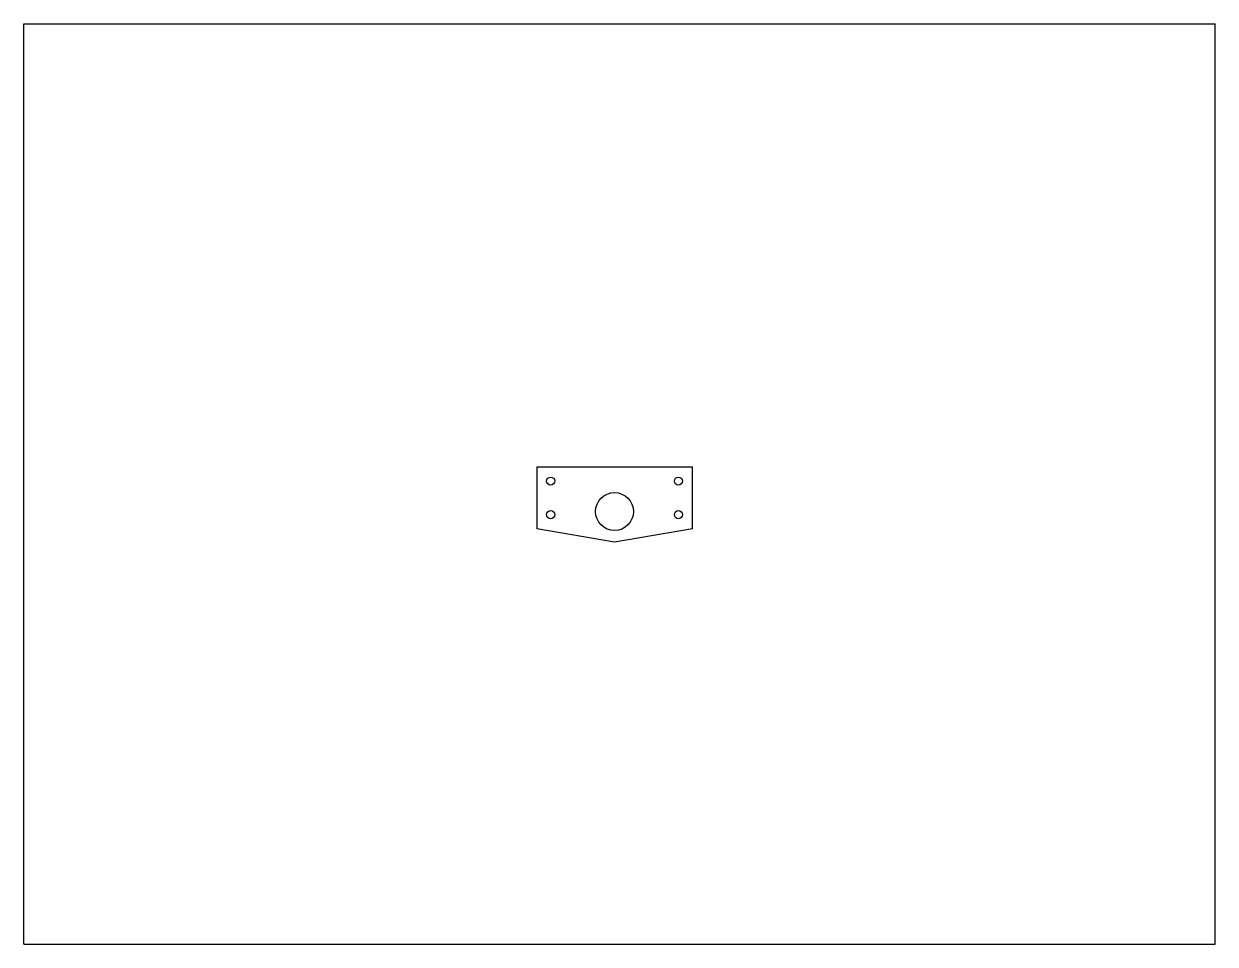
# Model space of a CAD drawing. Header units: inches. Extents: x 0 to 22, y 0 to 17.
import ezdxf

# ---------------------------------------------------------------- set-up
doc = ezdxf.new("R2010")
doc.units = ezdxf.units.IN
doc.header["$LTSCALE"] = 1.21
doc.header["$MEASUREMENT"] = 0
doc.layers.get('0').update_dxf_attribs({"linetype": 'CONTINUOUS'})
doc.layers.add('02___PRT_ALL_AXES', color=7, linetype='CONTINUOUS')

msp = doc.modelspace()

# ---------------------------------------------------------------- linework, layer by layer
at = {"color": 7, "linetype": 'CONTINUOUS'}
for p, q in [((0, 0), (0, 17)), ((0, 17), (22, 17)), ((22, 0), (22, 17)), ((9.471, 8.814), (9.471, 7.673)), ((12.345, 8.814), (9.471, 8.814)), ((12.345, 7.673), (12.345, 8.814)), ((10.908, 7.423), (9.471, 7.673)), ((12.345, 7.673), (10.908, 7.423)), ((0, 0), (22, 0))]:
    msp.add_line(p, q, dxfattribs=at)
for centre in [(9.728, 8.554), (12.088, 8.554), (9.728, 7.934), (12.088, 7.934)]:
    msp.add_circle(centre, 0.075, dxfattribs=at)
at = {"layer": '02___PRT_ALL_AXES', "color": 7, "linetype": 'CONTINUOUS'}
msp.add_circle((10.908, 7.991), 0.35, dxfattribs=at)

doc.saveas('drawing.dxf')
